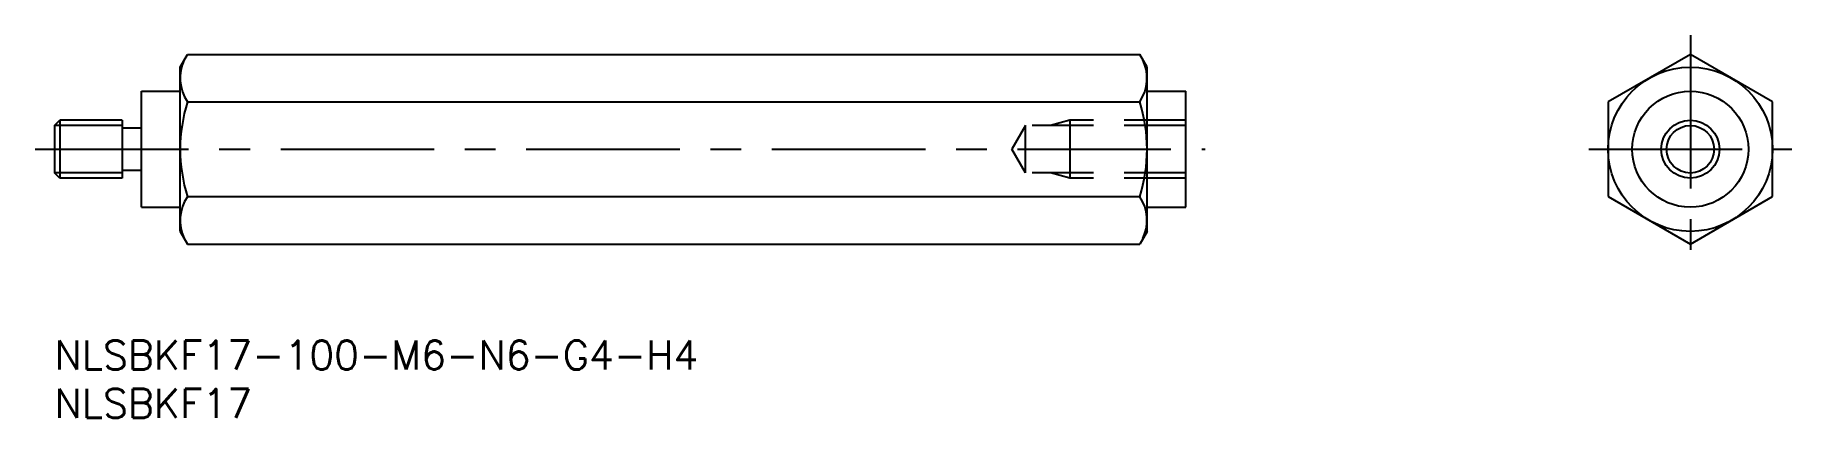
# Model space of a CAD drawing. Extents: x -2 to 180, y -8 to 32.
import ezdxf

# ---------------------------------------------------------------- set-up
doc = ezdxf.new("R2010")
doc.units = 0
doc.header["$LTSCALE"] = 0.5
doc.linetypes.add('CENTER', pattern=[50.8, 31.75, -6.35, 6.35, -6.35])
doc.linetypes.add('DASHED', pattern=[19.05, 12.7, -6.35])
for name, color, linetype in [('MSM_CENTER', 1, 'CENTER'), ('MSM_CONTINUOUS', 7, 'CONTINUOUS'), ('MSM_DASHED', 4, 'DASHED'), ('MSM_NARROW', 5, 'CONTINUOUS'), ('MSM_PART_NUMBER', 7, 'CONTINUOUS')]:
    doc.layers.add(name, color=color, linetype=linetype)
doc.styles.get("Standard").update_dxf_attribs({"font": 'txt.shx', "height": 3, "bigfont": 'bigfont.shx'})

# ---------------------------------------------------------------- blocks, each defined once
blk = doc.blocks.new('*U4')
at = {"layer": 'MSM_PART_NUMBER'}
blk.add_text('NLSBKF17-100-M6-N6-G4-H4', height=3, dxfattribs=at).set_placement((0, -3))
blk = doc.blocks.new('*U5')
at = {"layer": 'MSM_PART_NUMBER'}
blk.add_text('NLSBKF17', height=3, dxfattribs=at).set_placement((0, -8))

msp = doc.modelspace()

# ---------------------------------------------------------------- linework, layer by layer
at = {"layer": 'MSM_CENTER'}
for p, q in [((169.19, 31.63), (169.19, 8)), ((-2, 19.81), (119, 19.81)), ((158.69, 19.81), (179.69, 19.81))]:
    msp.add_line(p, q, dxfattribs=at)
at = {"layer": 'MSM_CONTINUOUS'}
for p, q in [((13, 28.31), (13.76, 29.63)), ((13.76, 29.63), (112.24, 29.63)), ((113, 28.31), (112.24, 29.63)), ((169.19, 29.63), (160.69, 24.72)), ((177.69, 24.72), (169.19, 29.63)), ((13, 11.31), (13, 28.31)), ((113, 11.31), (113, 28.31)), ((9, 25.81), (13, 25.81)), ((9, 13.81), (9, 25.81)), ((113, 25.81), (117, 25.81)), ((117, 13.81), (117, 25.81)), ((13.76, 24.72), (112.24, 24.72)), ((160.69, 24.72), (160.69, 14.91)), ((177.69, 14.91), (177.69, 24.72)), ((0, 22.27), (0.54, 22.81)), ((0, 22.27), (0, 17.36)), ((7, 22.81), (0.54, 22.81)), ((0.54, 22.81), (0.54, 16.81)), ((7, 22.81), (7, 16.81)), ((9, 22.01), (7, 22.01)), ((0.54, 16.81), (0, 17.36)), ((7, 16.81), (0.54, 16.81)), ((9, 17.61), (7, 17.61)), ((13.76, 14.91), (112.24, 14.91)), ((160.69, 14.91), (169.19, 10)), ((169.19, 10), (177.69, 14.91)), ((9, 13.81), (13, 13.81)), ((113, 13.81), (117, 13.81)), ((13, 11.31), (13.76, 10)), ((113, 11.31), (112.24, 10)), ((13.76, 10), (112.24, 10))]:
    msp.add_line(p, q, dxfattribs=at)
for radius in [8.5, 6, 2.46]:
    msp.add_circle((169.19, 19.81), radius, dxfattribs=at)
for centre, radius, start, end in [((17.34, 27.18), 4.34, 154.3842, 214.3842), ((108.66, 27.18), 4.34, 325.6158, 25.6158), ((29.24, 19.81), 16.24, 162.412, 197.588), ((96.76, 19.81), 16.24, 342.412, 17.588), ((17.34, 12.45), 4.34, 145.6158, 205.6158), ((108.66, 12.45), 4.34, 334.3842, 34.3842)]:
    msp.add_arc(centre, radius, start, end, dxfattribs=at)
at = {"layer": 'MSM_DASHED'}
for p, q in [((100.42, 22.27), (99, 19.81)), ((117, 22.27), (100.42, 22.27)), ((100.42, 17.36), (100.42, 22.27)), ((105, 22.81), (103, 22.27)), ((117, 22.81), (105, 22.81)), ((105, 22.81), (105, 16.81)), ((100.42, 17.36), (99, 19.81)), ((117, 17.36), (100.42, 17.36)), ((105, 16.81), (103, 17.36)), ((117, 16.81), (105, 16.81))]:
    msp.add_line(p, q, dxfattribs=at)
at = {"layer": 'MSM_NARROW'}
for p, q in [((7, 22.27), (0, 22.27)), ((7, 17.36), (0, 17.36))]:
    msp.add_line(p, q, dxfattribs=at)
msp.add_circle((169.19, 19.81), 3, dxfattribs=at)

# ---------------------------------------------------------------- block references
at = {"layer": 'MSM_CONTINUOUS'}
for name in ['*U4', '*U5']:
    msp.add_blockref(name, (0, 0), dxfattribs=at)

doc.saveas('drawing.dxf')
